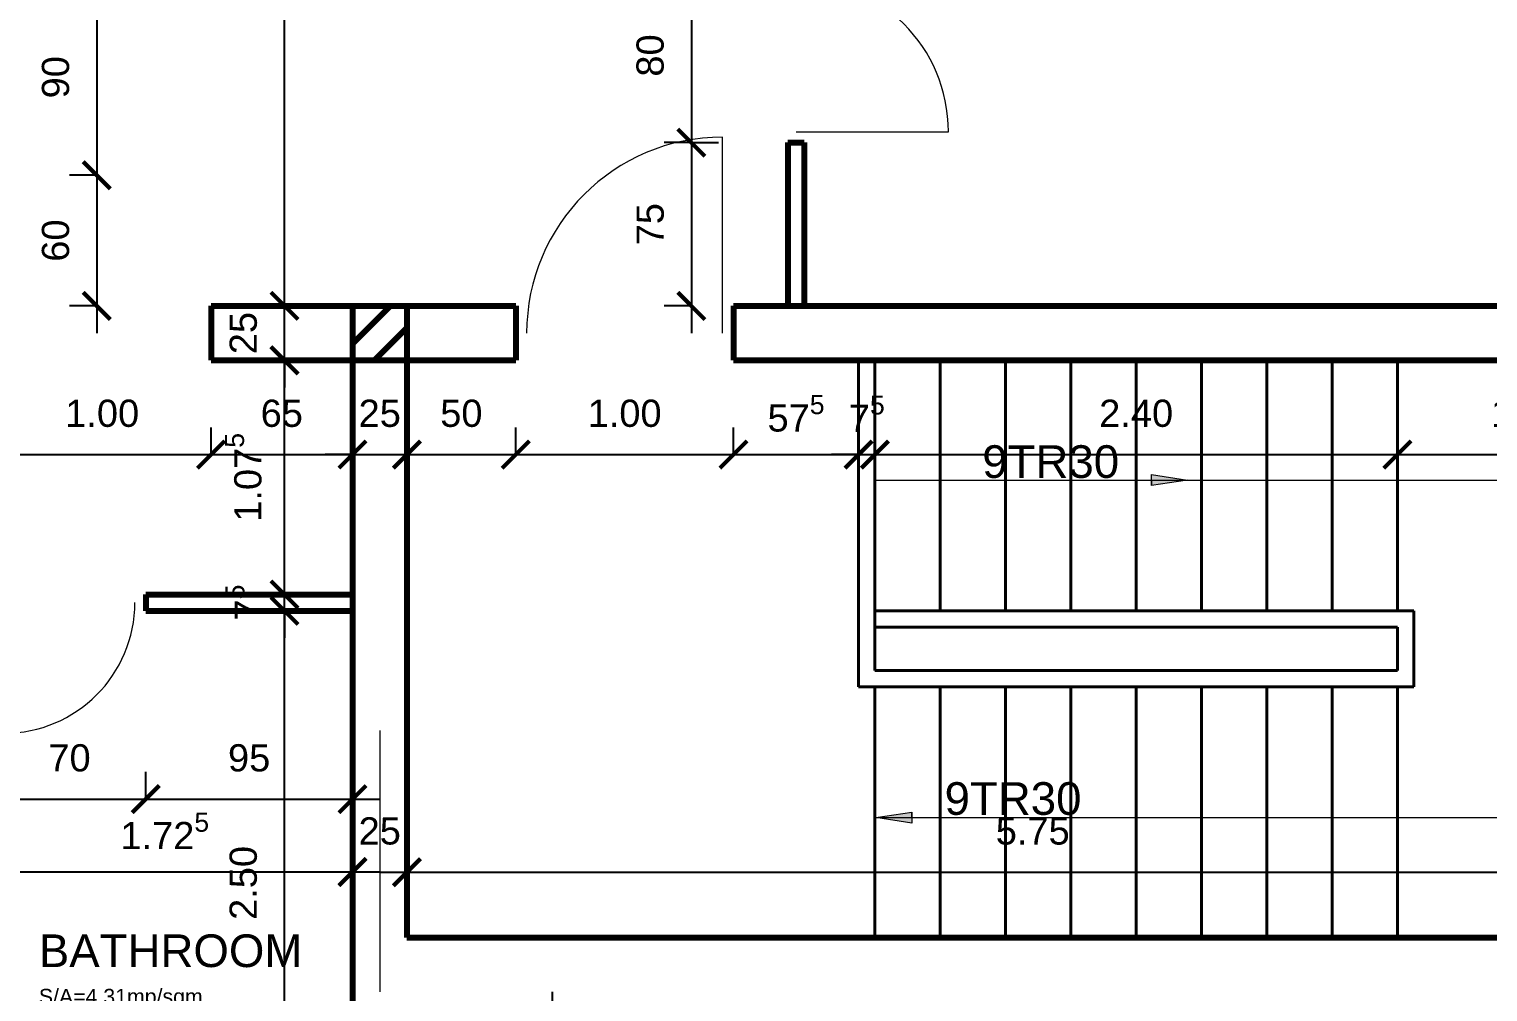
# Model space of a CAD drawing. Header units: inches. Extents: x 12.8 to 66.6, y 2.1 to 46.7.
# Drawn here: x 22.28 to 28.98, y 9.12 to 13.54 of the extents above; entities that cross this region are included whole.
import ezdxf

# ---------------------------------------------------------------- set-up
doc = ezdxf.new("R2010")
doc.units = ezdxf.units.IN
doc.header["$MEASUREMENT"] = 0
doc.linetypes.add('ACAD_ISO10W100', pattern=[18, 12, -3, 0, -3])
for name, color, linetype, lineweight in [('axes', 40, 'ACAD_ISO10W100', 20), ('cote', 252, 'Continuous', 20), ('stairs', 10, 'Continuous', 40), ('walls', 160, 'Continuous', 80), ('windows&doors', 80, 'Continuous', 20)]:
    doc.layers.add(name, color=color, linetype=linetype, lineweight=lineweight)
doc.styles.get("Standard").update_dxf_attribs({"font": 'arial.ttf'})
doc.dimstyles.new('1_50_centimeters', dxfattribs={"dimscale": 50, "dimtxt": 0.0025, "dimasz": 0.0025, "dimexe": 0.0025, "dimexo": 0.002, "dimgap": 0.0025, "dimtad": 1, "dimdec": 0, "dimlfac": 100, "dimzin": 0, "dimdsep": 46, "dimtxsty": 'Standard', "dimblk": 'ARCHTICK', "dimcen": 0.002, "dimdle": 0.0025, "dimadec": 0, "dimazin": 0, "dimtfac": 1, "dimtdec": 0, "dimtix": 1, "dimtofl": 0, "dimtmove": 0, "dimatfit": 3, "dimldrblk": 'ARCHTICK', "dimfxl": 1, "dimfxlon": 1, "dimtolj": 1, "dimtzin": 0, "dimarcsym": 0})
doc.dimstyles.new('1_50_meters', dxfattribs={"dimscale": 50, "dimtxt": 0.0025, "dimasz": 0.0025, "dimexe": 0.0025, "dimexo": 0.002, "dimgap": 0.0025, "dimtad": 1, "dimzin": 0, "dimdsep": 46, "dimtxsty": 'Standard', "dimblk": 'ARCHTICK', "dimcen": 0.002, "dimdle": 0.0025, "dimadec": 0, "dimazin": 0, "dimtfac": 1, "dimtofl": 0, "dimtmove": 0, "dimatfit": 3, "dimldrblk": 'ARCHTICK', "dimfxl": 1, "dimfxlon": 1, "dimtolj": 1, "dimtzin": 0, "dimarcsym": 0})

# ---------------------------------------------------------------- blocks, each defined once
blk = doc.blocks.new('_ArchTick')
at = {"color": 0, "linetype": 'ByBlock', "const_width": 0.15}
blk.add_lwpolyline([(-0.5, -0.5), (0.5, 0.5)], dxfattribs=at)
blk = doc.blocks.new('*D135')
at = {"layer": 'cote', "color": 0, "lineweight": -2, "ltscale": 0.1, "transparency": 16777216}
for p, q in [((24.6812, 9.1206), (24.6812, 7.3706)), ((24.6812, 8.9956), (24.5562, 8.9956)), ((24.6812, 7.4956), (24.5562, 7.4956))]:
    blk.add_line(p, q, dxfattribs=at)
at = {"layer": 'Defpoints', "color": 0, "ltscale": 0.1, "transparency": 16777216}
for p in [(24.6812, 8.9956), (24.6812, 7.4956), (24.6812, 7.4956)]:
    blk.add_point(p, dxfattribs=at)
at = {"layer": 'cote', "color": 0, "lineweight": -2, "ltscale": 0.1, "transparency": 16777216, "xscale": 0.125, "yscale": 0.125, "zscale": 0.125}
for p, rotation in [((24.6812, 8.9956), 90), ((24.6812, 7.4956), 270)]:
    blk.add_blockref('_ArchTick', p, dxfattribs=dict(at, rotation=rotation))
at = {"layer": 'cote', "color": 0, "ltscale": 0.1, "transparency": 16777216, "insert": (24.4924, 8.2456), "char_height": 0.125, "attachment_point": 5, "rotation": 90}
blk.add_mtext('\\A1;1.50', dxfattribs=at)
blk = doc.blocks.new('*D174')
at = {"layer": 'cote', "color": 0, "lineweight": -2, "ltscale": 0.1, "transparency": 16777216}
for p, q in [((22.5886, 13.8956), (22.5886, 12.7456)), ((22.5886, 13.7706), (22.4636, 13.7706)), ((22.5886, 12.8706), (22.4636, 12.8706))]:
    blk.add_line(p, q, dxfattribs=at)
at = {"layer": 'Defpoints', "color": 0, "ltscale": 0.1, "transparency": 16777216}
for p in [(22.5886, 13.7706), (22.5886, 12.8706), (22.5886, 12.8706)]:
    blk.add_point(p, dxfattribs=at)
at = {"layer": 'cote', "color": 0, "lineweight": -2, "ltscale": 0.1, "transparency": 16777216, "xscale": 0.125, "yscale": 0.125, "zscale": 0.125}
for p, rotation in [((22.5886, 13.7706), 90), ((22.5886, 12.8706), 270)]:
    blk.add_blockref('_ArchTick', p, dxfattribs=dict(at, rotation=rotation))
at = {"layer": 'cote', "color": 0, "ltscale": 0.1, "transparency": 16777216, "insert": (22.3998, 13.3206), "char_height": 0.125, "attachment_point": 5, "rotation": 90}
blk.add_mtext('\\A1;90', dxfattribs=at)
blk = doc.blocks.new('*D175')
at = {"layer": 'cote', "color": 0, "lineweight": -2, "ltscale": 0.1, "transparency": 16777216}
for p, q in [((22.5886, 12.9956), (22.5886, 12.1456)), ((22.5886, 12.8706), (22.4636, 12.8706)), ((22.5886, 12.2706), (22.4636, 12.2706))]:
    blk.add_line(p, q, dxfattribs=at)
at = {"layer": 'Defpoints', "color": 0, "ltscale": 0.1, "transparency": 16777216}
for p in [(22.5886, 12.8706), (22.5886, 12.2706), (22.5886, 12.2706)]:
    blk.add_point(p, dxfattribs=at)
at = {"layer": 'cote', "color": 0, "lineweight": -2, "ltscale": 0.1, "transparency": 16777216, "xscale": 0.125, "yscale": 0.125, "zscale": 0.125}
for p, rotation in [((22.5886, 12.8706), 90), ((22.5886, 12.2706), 270)]:
    blk.add_blockref('_ArchTick', p, dxfattribs=dict(at, rotation=rotation))
at = {"layer": 'cote', "color": 0, "ltscale": 0.1, "transparency": 16777216, "insert": (22.3998, 12.5706), "char_height": 0.125, "attachment_point": 5, "rotation": 90}
blk.add_mtext('\\A1;60', dxfattribs=at)
blk = doc.blocks.new('*D179')
at = {"layer": 'cote', "color": 0, "lineweight": -2, "ltscale": 0.1, "transparency": 16777216}
for p, q in [((25.3201, 13.9456), (25.3201, 12.8956)), ((25.3201, 13.8206), (25.1951, 13.8206)), ((25.3201, 13.0206), (25.1951, 13.0206))]:
    blk.add_line(p, q, dxfattribs=at)
at = {"layer": 'Defpoints', "color": 0, "ltscale": 0.1, "transparency": 16777216}
for p in [(25.3201, 13.8206), (25.3201, 13.0206), (25.3201, 13.0206)]:
    blk.add_point(p, dxfattribs=at)
at = {"layer": 'cote', "color": 0, "lineweight": -2, "ltscale": 0.1, "transparency": 16777216, "xscale": 0.125, "yscale": 0.125, "zscale": 0.125}
for p, rotation in [((25.3201, 13.8206), 90), ((25.3201, 13.0206), 270)]:
    blk.add_blockref('_ArchTick', p, dxfattribs=dict(at, rotation=rotation))
at = {"layer": 'cote', "color": 0, "ltscale": 0.1, "transparency": 16777216, "insert": (25.1313, 13.4206), "char_height": 0.125, "attachment_point": 5, "rotation": 90}
blk.add_mtext('\\A1;80', dxfattribs=at)
blk = doc.blocks.new('*D180')
at = {"layer": 'cote', "color": 0, "lineweight": -2, "ltscale": 0.1, "transparency": 16777216}
for p, q in [((25.3201, 13.1456), (25.3201, 12.1456)), ((25.3201, 13.0206), (25.4451, 13.0206)), ((25.3201, 12.2706), (25.1951, 12.2706))]:
    blk.add_line(p, q, dxfattribs=at)
at = {"layer": 'Defpoints', "color": 0, "ltscale": 0.1, "transparency": 16777216}
for p in [(25.3201, 13.0206), (25.3201, 12.2706), (25.3201, 12.2706)]:
    blk.add_point(p, dxfattribs=at)
at = {"layer": 'cote', "color": 0, "lineweight": -2, "ltscale": 0.1, "transparency": 16777216, "xscale": 0.125, "yscale": 0.125, "zscale": 0.125}
for p, rotation in [((25.3201, 13.0206), 90), ((25.3201, 12.2706), 270)]:
    blk.add_blockref('_ArchTick', p, dxfattribs=dict(at, rotation=rotation))
at = {"layer": 'cote', "color": 0, "ltscale": 0.1, "transparency": 16777216, "insert": (25.1316, 12.6456), "char_height": 0.125, "attachment_point": 5, "rotation": 90}
blk.add_mtext('\\A1;75', dxfattribs=at)
blk = doc.blocks.new('*D194')
at = {"layer": 'cote', "color": 0, "lineweight": -2, "ltscale": 0.1, "transparency": 16777216}
for p, q in [((22.1136, 11.5878), (22.1136, 11.7128)), ((23.1136, 11.5878), (23.1136, 11.7128)), ((21.9886, 11.5878), (23.2386, 11.5878))]:
    blk.add_line(p, q, dxfattribs=at)
at = {"layer": 'Defpoints', "color": 0, "ltscale": 0.1, "transparency": 16777216}
for p in [(22.1136, 11.5878), (23.1136, 11.5878), (23.1136, 11.5878)]:
    blk.add_point(p, dxfattribs=at)
at = {"layer": 'cote', "color": 0, "lineweight": -2, "ltscale": 0.1, "transparency": 16777216, "xscale": 0.125, "yscale": 0.125, "zscale": 0.125, "rotation": 180}
blk.add_blockref('_ArchTick', (22.1136, 11.5878), dxfattribs=at)
at = {"layer": 'cote', "color": 0, "lineweight": -2, "ltscale": 0.1, "transparency": 16777216, "xscale": 0.125, "yscale": 0.125, "zscale": 0.125}
blk.add_blockref('_ArchTick', (23.1136, 11.5878), dxfattribs=at)
at = {"layer": 'cote', "color": 0, "ltscale": 0.1, "transparency": 16777216, "insert": (22.6136, 11.7766), "char_height": 0.125, "attachment_point": 5}
blk.add_mtext('\\A1;1.00', dxfattribs=at)
blk = doc.blocks.new('*D195')
at = {"layer": 'cote', "color": 0, "lineweight": -2, "ltscale": 0.1, "transparency": 16777216}
for p, q in [((23.1136, 11.5878), (23.1136, 11.7128)), ((23.7636, 11.5878), (23.7636, 11.7128)), ((22.9886, 11.5878), (23.8886, 11.5878))]:
    blk.add_line(p, q, dxfattribs=at)
at = {"layer": 'Defpoints', "color": 0, "ltscale": 0.1, "transparency": 16777216}
for p in [(23.1136, 11.5878), (23.7636, 11.5878), (23.7636, 11.5878)]:
    blk.add_point(p, dxfattribs=at)
at = {"layer": 'cote', "color": 0, "lineweight": -2, "ltscale": 0.1, "transparency": 16777216, "xscale": 0.125, "yscale": 0.125, "zscale": 0.125, "rotation": 180}
blk.add_blockref('_ArchTick', (23.1136, 11.5878), dxfattribs=at)
at = {"layer": 'cote', "color": 0, "lineweight": -2, "ltscale": 0.1, "transparency": 16777216, "xscale": 0.125, "yscale": 0.125, "zscale": 0.125}
blk.add_blockref('_ArchTick', (23.7636, 11.5878), dxfattribs=at)
at = {"layer": 'cote', "color": 0, "ltscale": 0.1, "transparency": 16777216, "insert": (23.4386, 11.7766), "char_height": 0.125, "attachment_point": 5}
blk.add_mtext('\\A1;65', dxfattribs=at)
blk = doc.blocks.new('*D196')
at = {"layer": 'cote', "color": 0, "lineweight": -2, "ltscale": 0.1, "transparency": 16777216}
for p, q in [((23.7636, 11.5878), (23.7636, 11.7128)), ((24.0136, 11.5878), (24.0136, 11.7128)), ((23.7636, 11.5878), (23.6386, 11.5878)), ((24.0136, 11.5878), (24.1386, 11.5878))]:
    blk.add_line(p, q, dxfattribs=at)
at = {"layer": 'Defpoints', "color": 0, "ltscale": 0.1, "transparency": 16777216}
for p in [(23.7636, 11.5878), (24.0136, 11.5878), (24.0136, 11.5878)]:
    blk.add_point(p, dxfattribs=at)
at = {"layer": 'cote', "color": 0, "lineweight": -2, "ltscale": 0.1, "transparency": 16777216, "xscale": 0.125, "yscale": 0.125, "zscale": 0.125}
blk.add_blockref('_ArchTick', (23.7636, 11.5878), dxfattribs=at)
at = {"layer": 'cote', "color": 0, "lineweight": -2, "ltscale": 0.1, "transparency": 16777216, "xscale": 0.125, "yscale": 0.125, "zscale": 0.125, "rotation": 180}
blk.add_blockref('_ArchTick', (24.0136, 11.5878), dxfattribs=at)
at = {"layer": 'cote', "color": 0, "ltscale": 0.1, "transparency": 16777216, "insert": (23.8886, 11.7766), "char_height": 0.125, "attachment_point": 5}
blk.add_mtext('\\A1;25', dxfattribs=at)
blk = doc.blocks.new('*D197')
at = {"layer": 'cote', "color": 0, "lineweight": -2, "ltscale": 0.1, "transparency": 16777216}
for p, q in [((24.0136, 11.5878), (24.0136, 11.7128)), ((24.5136, 11.5878), (24.5136, 11.7128)), ((23.8886, 11.5878), (24.6386, 11.5878))]:
    blk.add_line(p, q, dxfattribs=at)
at = {"layer": 'Defpoints', "color": 0, "ltscale": 0.1, "transparency": 16777216}
for p in [(24.0136, 11.5878), (24.5136, 11.5878), (24.5136, 11.5878)]:
    blk.add_point(p, dxfattribs=at)
at = {"layer": 'cote', "color": 0, "lineweight": -2, "ltscale": 0.1, "transparency": 16777216, "xscale": 0.125, "yscale": 0.125, "zscale": 0.125, "rotation": 180}
blk.add_blockref('_ArchTick', (24.0136, 11.5878), dxfattribs=at)
at = {"layer": 'cote', "color": 0, "lineweight": -2, "ltscale": 0.1, "transparency": 16777216, "xscale": 0.125, "yscale": 0.125, "zscale": 0.125}
blk.add_blockref('_ArchTick', (24.5136, 11.5878), dxfattribs=at)
at = {"layer": 'cote', "color": 0, "ltscale": 0.1, "transparency": 16777216, "insert": (24.2636, 11.7766), "char_height": 0.125, "attachment_point": 5}
blk.add_mtext('\\A1;50', dxfattribs=at)
blk = doc.blocks.new('*D198')
at = {"layer": 'cote', "color": 0, "lineweight": -2, "ltscale": 0.1, "transparency": 16777216}
for p, q in [((24.5136, 11.5878), (24.5136, 11.7128)), ((25.5136, 11.5878), (25.5136, 11.7128)), ((24.3886, 11.5878), (25.6386, 11.5878))]:
    blk.add_line(p, q, dxfattribs=at)
at = {"layer": 'Defpoints', "color": 0, "ltscale": 0.1, "transparency": 16777216}
for p in [(24.5136, 11.5878), (25.5136, 11.5878), (25.5136, 11.5878)]:
    blk.add_point(p, dxfattribs=at)
at = {"layer": 'cote', "color": 0, "lineweight": -2, "ltscale": 0.1, "transparency": 16777216, "xscale": 0.125, "yscale": 0.125, "zscale": 0.125, "rotation": 180}
blk.add_blockref('_ArchTick', (24.5136, 11.5878), dxfattribs=at)
at = {"layer": 'cote', "color": 0, "lineweight": -2, "ltscale": 0.1, "transparency": 16777216, "xscale": 0.125, "yscale": 0.125, "zscale": 0.125}
blk.add_blockref('_ArchTick', (25.5136, 11.5878), dxfattribs=at)
at = {"layer": 'cote', "color": 0, "ltscale": 0.1, "transparency": 16777216, "insert": (25.0136, 11.7766), "char_height": 0.125, "attachment_point": 5}
blk.add_mtext('\\A1;1.00', dxfattribs=at)
blk = doc.blocks.new('*D199')
at = {"layer": 'cote', "color": 0, "lineweight": -2, "ltscale": 0.1, "transparency": 16777216}
for p, q in [((25.5136, 11.5878), (25.5136, 11.7128)), ((26.0886, 11.5878), (26.0886, 11.7128)), ((25.3886, 11.5878), (26.2136, 11.5878))]:
    blk.add_line(p, q, dxfattribs=at)
at = {"layer": 'Defpoints', "color": 0, "ltscale": 0.1, "transparency": 16777216}
for p in [(25.5136, 11.5878), (26.0886, 11.5878), (26.0886, 11.5878)]:
    blk.add_point(p, dxfattribs=at)
at = {"layer": 'cote', "color": 0, "lineweight": -2, "ltscale": 0.1, "transparency": 16777216, "xscale": 0.125, "yscale": 0.125, "zscale": 0.125, "rotation": 180}
blk.add_blockref('_ArchTick', (25.5136, 11.5878), dxfattribs=at)
at = {"layer": 'cote', "color": 0, "lineweight": -2, "ltscale": 0.1, "transparency": 16777216, "xscale": 0.125, "yscale": 0.125, "zscale": 0.125}
blk.add_blockref('_ArchTick', (26.0886, 11.5878), dxfattribs=at)
at = {"layer": 'cote', "color": 0, "ltscale": 0.1, "transparency": 16777216, "insert": (25.8011, 11.7764), "char_height": 0.125, "attachment_point": 5}
blk.add_mtext('\\A1;57{\\H0.7x;\\S5^ ;}', dxfattribs=at)
blk = doc.blocks.new('*D200')
at = {"layer": 'cote', "color": 0, "lineweight": -2, "ltscale": 0.1, "transparency": 16777216}
for p, q in [((26.0886, 11.5878), (26.0886, 11.7128)), ((26.1636, 11.5878), (26.1636, 11.7128)), ((26.0886, 11.5878), (25.9636, 11.5878)), ((26.1636, 11.5878), (26.2886, 11.5878))]:
    blk.add_line(p, q, dxfattribs=at)
at = {"layer": 'Defpoints', "color": 0, "ltscale": 0.1, "transparency": 16777216}
for p in [(26.0886, 11.5878), (26.1636, 11.5878), (26.1636, 11.5878)]:
    blk.add_point(p, dxfattribs=at)
at = {"layer": 'cote', "color": 0, "lineweight": -2, "ltscale": 0.1, "transparency": 16777216, "xscale": 0.125, "yscale": 0.125, "zscale": 0.125}
blk.add_blockref('_ArchTick', (26.0886, 11.5878), dxfattribs=at)
at = {"layer": 'cote', "color": 0, "lineweight": -2, "ltscale": 0.1, "transparency": 16777216, "xscale": 0.125, "yscale": 0.125, "zscale": 0.125, "rotation": 180}
blk.add_blockref('_ArchTick', (26.1636, 11.5878), dxfattribs=at)
at = {"layer": 'cote', "color": 0, "ltscale": 0.1, "transparency": 16777216, "insert": (26.1261, 11.7753), "char_height": 0.125, "attachment_point": 5}
blk.add_mtext('\\A1;7{\\H0.7x;\\S5^ ;}', dxfattribs=at)
blk = doc.blocks.new('*D201')
at = {"layer": 'cote', "color": 0, "lineweight": -2, "ltscale": 0.1, "transparency": 16777216}
for p, q in [((26.1636, 11.5878), (26.1636, 11.7128)), ((28.5636, 11.5878), (28.5636, 11.7128)), ((26.0386, 11.5878), (28.6886, 11.5878))]:
    blk.add_line(p, q, dxfattribs=at)
at = {"layer": 'Defpoints', "color": 0, "ltscale": 0.1, "transparency": 16777216}
for p in [(26.1636, 11.5878), (28.5636, 11.5878), (28.5636, 11.5878)]:
    blk.add_point(p, dxfattribs=at)
at = {"layer": 'cote', "color": 0, "lineweight": -2, "ltscale": 0.1, "transparency": 16777216, "xscale": 0.125, "yscale": 0.125, "zscale": 0.125, "rotation": 180}
blk.add_blockref('_ArchTick', (26.1636, 11.5878), dxfattribs=at)
at = {"layer": 'cote', "color": 0, "lineweight": -2, "ltscale": 0.1, "transparency": 16777216, "xscale": 0.125, "yscale": 0.125, "zscale": 0.125}
blk.add_blockref('_ArchTick', (28.5636, 11.5878), dxfattribs=at)
at = {"layer": 'cote', "color": 0, "ltscale": 0.1, "transparency": 16777216, "insert": (27.3636, 11.7766), "char_height": 0.125, "attachment_point": 5}
blk.add_mtext('\\A1;2.40', dxfattribs=at)
blk = doc.blocks.new('*D202')
at = {"layer": 'cote', "color": 0, "lineweight": -2, "ltscale": 0.1, "transparency": 16777216}
for p, q in [((28.5636, 11.5878), (28.5636, 11.7128)), ((29.7636, 11.5878), (29.7636, 11.7128)), ((28.4386, 11.5878), (29.8886, 11.5878))]:
    blk.add_line(p, q, dxfattribs=at)
at = {"layer": 'Defpoints', "color": 0, "ltscale": 0.1, "transparency": 16777216}
for p in [(28.5636, 11.5878), (29.7636, 11.5878), (29.7636, 11.5878)]:
    blk.add_point(p, dxfattribs=at)
at = {"layer": 'cote', "color": 0, "lineweight": -2, "ltscale": 0.1, "transparency": 16777216, "xscale": 0.125, "yscale": 0.125, "zscale": 0.125, "rotation": 180}
blk.add_blockref('_ArchTick', (28.5636, 11.5878), dxfattribs=at)
at = {"layer": 'cote', "color": 0, "lineweight": -2, "ltscale": 0.1, "transparency": 16777216, "xscale": 0.125, "yscale": 0.125, "zscale": 0.125}
blk.add_blockref('_ArchTick', (29.7636, 11.5878), dxfattribs=at)
at = {"layer": 'cote', "color": 0, "ltscale": 0.1, "transparency": 16777216, "insert": (29.1636, 11.7766), "char_height": 0.125, "attachment_point": 5}
blk.add_mtext('\\A1;1.20', dxfattribs=at)
blk = doc.blocks.new('*D208')
at = {"layer": 'cote', "color": 0, "lineweight": -2, "ltscale": 0.1, "transparency": 16777216}
for p, q in [((22.0386, 9.6718), (22.0386, 9.7968)), ((23.7636, 9.6718), (23.7636, 9.7968)), ((21.9136, 9.6718), (23.8886, 9.6718))]:
    blk.add_line(p, q, dxfattribs=at)
at = {"layer": 'Defpoints', "color": 0, "ltscale": 0.1, "transparency": 16777216}
for p in [(22.0386, 9.6718), (23.7636, 9.6718), (23.7636, 9.6718)]:
    blk.add_point(p, dxfattribs=at)
at = {"layer": 'cote', "color": 0, "lineweight": -2, "ltscale": 0.1, "transparency": 16777216, "xscale": 0.125, "yscale": 0.125, "zscale": 0.125, "rotation": 180}
blk.add_blockref('_ArchTick', (22.0386, 9.6718), dxfattribs=at)
at = {"layer": 'cote', "color": 0, "lineweight": -2, "ltscale": 0.1, "transparency": 16777216, "xscale": 0.125, "yscale": 0.125, "zscale": 0.125}
blk.add_blockref('_ArchTick', (23.7636, 9.6718), dxfattribs=at)
at = {"layer": 'cote', "color": 0, "ltscale": 0.1, "transparency": 16777216, "insert": (22.9011, 9.8595), "char_height": 0.125, "attachment_point": 5}
blk.add_mtext('\\A1;1.72{\\H0.7x;\\S5^ ;}', dxfattribs=at)
blk = doc.blocks.new('*D209')
at = {"layer": 'cote', "color": 0, "lineweight": -2, "ltscale": 0.1, "transparency": 16777216}
for p, q in [((24.0136, 9.6699), (24.0136, 9.7949)), ((23.7636, 9.6699), (23.6386, 9.6699)), ((23.7636, 9.6699), (23.7636, 9.5449)), ((24.0136, 9.6699), (24.1386, 9.6699))]:
    blk.add_line(p, q, dxfattribs=at)
at = {"layer": 'Defpoints', "color": 0, "ltscale": 0.1, "transparency": 16777216}
for p in [(23.7636, 9.6718), (24.0136, 9.6699), (24.0136, 9.6699)]:
    blk.add_point(p, dxfattribs=at)
at = {"layer": 'cote', "color": 0, "lineweight": -2, "ltscale": 0.1, "transparency": 16777216, "xscale": 0.125, "yscale": 0.125, "zscale": 0.125}
blk.add_blockref('_ArchTick', (23.7636, 9.6699), dxfattribs=at)
at = {"layer": 'cote', "color": 0, "lineweight": -2, "ltscale": 0.1, "transparency": 16777216, "xscale": 0.125, "yscale": 0.125, "zscale": 0.125, "rotation": 180}
blk.add_blockref('_ArchTick', (24.0136, 9.6699), dxfattribs=at)
at = {"layer": 'cote', "color": 0, "ltscale": 0.1, "transparency": 16777216, "insert": (23.8886, 9.8587), "char_height": 0.125, "attachment_point": 5}
blk.add_mtext('\\A1;25', dxfattribs=at)
blk = doc.blocks.new('*D210')
at = {"layer": 'cote', "color": 0, "lineweight": -2, "ltscale": 0.1, "transparency": 16777216}
for p, q in [((24.0136, 9.6699), (24.0136, 9.7949)), ((29.7636, 9.6699), (29.7636, 9.7949)), ((23.8886, 9.6699), (29.8886, 9.6699))]:
    blk.add_line(p, q, dxfattribs=at)
at = {"layer": 'Defpoints', "color": 0, "ltscale": 0.1, "transparency": 16777216}
for p in [(24.0136, 9.6699), (29.7636, 9.6699), (29.7636, 9.6699)]:
    blk.add_point(p, dxfattribs=at)
at = {"layer": 'cote', "color": 0, "lineweight": -2, "ltscale": 0.1, "transparency": 16777216, "xscale": 0.125, "yscale": 0.125, "zscale": 0.125, "rotation": 180}
blk.add_blockref('_ArchTick', (24.0136, 9.6699), dxfattribs=at)
at = {"layer": 'cote', "color": 0, "lineweight": -2, "ltscale": 0.1, "transparency": 16777216, "xscale": 0.125, "yscale": 0.125, "zscale": 0.125}
blk.add_blockref('_ArchTick', (29.7636, 9.6699), dxfattribs=at)
at = {"layer": 'cote', "color": 0, "ltscale": 0.1, "transparency": 16777216, "insert": (26.8886, 9.8584), "char_height": 0.125, "attachment_point": 5}
blk.add_mtext('\\A1;5.75', dxfattribs=at)
blk = doc.blocks.new('*D213')
at = {"layer": 'cote', "color": 0, "lineweight": -2, "ltscale": 0.1, "transparency": 16777216}
for p, q in [((22.1136, 10.0054), (22.1136, 10.1304)), ((22.8136, 10.0054), (22.8136, 10.1304)), ((21.9886, 10.0054), (22.9386, 10.0054))]:
    blk.add_line(p, q, dxfattribs=at)
at = {"layer": 'Defpoints', "color": 0, "ltscale": 0.1, "transparency": 16777216}
for p in [(22.1136, 10.0054), (22.8136, 10.0054), (22.8136, 10.0054)]:
    blk.add_point(p, dxfattribs=at)
at = {"layer": 'cote', "color": 0, "lineweight": -2, "ltscale": 0.1, "transparency": 16777216, "xscale": 0.125, "yscale": 0.125, "zscale": 0.125, "rotation": 180}
blk.add_blockref('_ArchTick', (22.1136, 10.0054), dxfattribs=at)
at = {"layer": 'cote', "color": 0, "lineweight": -2, "ltscale": 0.1, "transparency": 16777216, "xscale": 0.125, "yscale": 0.125, "zscale": 0.125}
blk.add_blockref('_ArchTick', (22.8136, 10.0054), dxfattribs=at)
at = {"layer": 'cote', "color": 0, "ltscale": 0.1, "transparency": 16777216, "insert": (22.4636, 10.1943), "char_height": 0.125, "attachment_point": 5}
blk.add_mtext('\\A1;70', dxfattribs=at)
blk = doc.blocks.new('*D214')
at = {"layer": 'cote', "color": 0, "lineweight": -2, "ltscale": 0.1, "transparency": 16777216}
for p, q in [((22.8136, 10.0054), (22.8136, 10.1304)), ((23.7636, 10.0054), (23.7636, 10.1304)), ((22.6886, 10.0054), (23.8886, 10.0054))]:
    blk.add_line(p, q, dxfattribs=at)
at = {"layer": 'Defpoints', "color": 0, "ltscale": 0.1, "transparency": 16777216}
for p in [(22.8136, 10.0054), (23.7636, 10.0054), (23.7636, 10.0054)]:
    blk.add_point(p, dxfattribs=at)
at = {"layer": 'cote', "color": 0, "lineweight": -2, "ltscale": 0.1, "transparency": 16777216, "xscale": 0.125, "yscale": 0.125, "zscale": 0.125, "rotation": 180}
blk.add_blockref('_ArchTick', (22.8136, 10.0054), dxfattribs=at)
at = {"layer": 'cote', "color": 0, "lineweight": -2, "ltscale": 0.1, "transparency": 16777216, "xscale": 0.125, "yscale": 0.125, "zscale": 0.125}
blk.add_blockref('_ArchTick', (23.7636, 10.0054), dxfattribs=at)
at = {"layer": 'cote', "color": 0, "ltscale": 0.1, "transparency": 16777216, "insert": (23.2886, 10.1943), "char_height": 0.125, "attachment_point": 5}
blk.add_mtext('\\A1;95', dxfattribs=at)
blk = doc.blocks.new('*D215')
at = {"layer": 'cote', "color": 0, "lineweight": -2, "ltscale": 0.1, "transparency": 16777216}
for p, q in [((23.4511, 8.2456), (23.4511, 10.9956)), ((23.4511, 10.8706), (23.3261, 10.8706)), ((23.4511, 8.3706), (23.3261, 8.3706))]:
    blk.add_line(p, q, dxfattribs=at)
at = {"layer": 'Defpoints', "color": 0, "ltscale": 0.1, "transparency": 16777216}
for p in [(23.4511, 10.8706), (23.4511, 10.8706), (23.4511, 8.3706)]:
    blk.add_point(p, dxfattribs=at)
at = {"layer": 'cote', "color": 0, "lineweight": -2, "ltscale": 0.1, "transparency": 16777216, "xscale": 0.125, "yscale": 0.125, "zscale": 0.125}
for p, rotation in [((23.4511, 10.8706), 90), ((23.4511, 8.3706), 270)]:
    blk.add_blockref('_ArchTick', p, dxfattribs=dict(at, rotation=rotation))
at = {"layer": 'cote', "color": 0, "ltscale": 0.1, "transparency": 16777216, "insert": (23.2623, 9.6206), "char_height": 0.125, "attachment_point": 5, "rotation": 90}
blk.add_mtext('\\A1;2.50', dxfattribs=at)
blk = doc.blocks.new('*D216')
at = {"layer": 'cote', "color": 0, "lineweight": -2, "ltscale": 0.1, "transparency": 16777216}
for p, q in [((23.4511, 10.9456), (23.4511, 11.0706)), ((23.4511, 10.9456), (23.3261, 10.9456)), ((23.4511, 10.8706), (23.3261, 10.8706)), ((23.4511, 10.8706), (23.4511, 10.7456))]:
    blk.add_line(p, q, dxfattribs=at)
at = {"layer": 'Defpoints', "color": 0, "ltscale": 0.1, "transparency": 16777216}
for p in [(23.4511, 10.9456), (23.4511, 10.9456), (23.4511, 10.8706)]:
    blk.add_point(p, dxfattribs=at)
at = {"layer": 'cote', "color": 0, "lineweight": -2, "ltscale": 0.1, "transparency": 16777216, "xscale": 0.125, "yscale": 0.125, "zscale": 0.125}
for p, rotation in [((23.4511, 10.9456), 270), ((23.4511, 10.8706), 90)]:
    blk.add_blockref('_ArchTick', p, dxfattribs=dict(at, rotation=rotation))
at = {"layer": 'cote', "color": 0, "ltscale": 0.1, "transparency": 16777216, "insert": (23.2636, 10.9081), "char_height": 0.125, "attachment_point": 5, "rotation": 90}
blk.add_mtext('\\A1;7{\\H0.7x;\\S5^ ;}', dxfattribs=at)
blk = doc.blocks.new('*D217')
at = {"layer": 'cote', "color": 0, "lineweight": -2, "ltscale": 0.1, "transparency": 16777216}
for p, q in [((23.4511, 10.8206), (23.4511, 12.1456)), ((23.4511, 12.0206), (23.3261, 12.0206)), ((23.4511, 10.9456), (23.3261, 10.9456))]:
    blk.add_line(p, q, dxfattribs=at)
at = {"layer": 'Defpoints', "color": 0, "ltscale": 0.1, "transparency": 16777216}
for p in [(23.4511, 12.0206), (23.4511, 12.0206), (23.4511, 10.9456)]:
    blk.add_point(p, dxfattribs=at)
at = {"layer": 'cote', "color": 0, "lineweight": -2, "ltscale": 0.1, "transparency": 16777216, "xscale": 0.125, "yscale": 0.125, "zscale": 0.125}
for p, rotation in [((23.4511, 12.0206), 90), ((23.4511, 10.9456), 270)]:
    blk.add_blockref('_ArchTick', p, dxfattribs=dict(at, rotation=rotation))
at = {"layer": 'cote', "color": 0, "ltscale": 0.1, "transparency": 16777216, "insert": (23.2623, 11.4831), "char_height": 0.125, "attachment_point": 5, "rotation": 90}
blk.add_mtext('\\A1;1.07{\\H0.7x;\\S5^ ;}', dxfattribs=at)
blk = doc.blocks.new('*D218')
at = {"layer": 'cote', "color": 0, "lineweight": -2, "ltscale": 0.1, "transparency": 16777216}
for p, q in [((23.4511, 12.2706), (23.4511, 12.3956)), ((23.4511, 12.2706), (23.3261, 12.2706)), ((23.4511, 12.0206), (23.3261, 12.0206)), ((23.4511, 12.0206), (23.4511, 11.8956))]:
    blk.add_line(p, q, dxfattribs=at)
at = {"layer": 'Defpoints', "color": 0, "ltscale": 0.1, "transparency": 16777216}
for p in [(23.4511, 12.2706), (23.4511, 12.2706), (23.4511, 12.0206)]:
    blk.add_point(p, dxfattribs=at)
at = {"layer": 'cote', "color": 0, "lineweight": -2, "ltscale": 0.1, "transparency": 16777216, "xscale": 0.125, "yscale": 0.125, "zscale": 0.125}
for p, rotation in [((23.4511, 12.2706), 270), ((23.4511, 12.0206), 90)]:
    blk.add_blockref('_ArchTick', p, dxfattribs=dict(at, rotation=rotation))
at = {"layer": 'cote', "color": 0, "ltscale": 0.1, "transparency": 16777216, "insert": (23.2623, 12.1456), "char_height": 0.125, "attachment_point": 5, "rotation": 90}
blk.add_mtext('\\A1;25', dxfattribs=at)
blk = doc.blocks.new('*D219')
at = {"layer": 'cote', "color": 0, "lineweight": -2, "ltscale": 0.1, "transparency": 16777216}
for p, q in [((23.4511, 12.1456), (23.4511, 16.0456)), ((23.4511, 15.9206), (23.3261, 15.9206)), ((23.4511, 12.2706), (23.3261, 12.2706))]:
    blk.add_line(p, q, dxfattribs=at)
at = {"layer": 'Defpoints', "color": 0, "ltscale": 0.1, "transparency": 16777216}
for p in [(23.4511, 15.9206), (23.5029, 15.9206), (23.5029, 12.2706)]:
    blk.add_point(p, dxfattribs=at)
at = {"layer": 'cote', "color": 0, "lineweight": -2, "ltscale": 0.1, "transparency": 16777216, "xscale": 0.125, "yscale": 0.125, "zscale": 0.125}
for p, rotation in [((23.4511, 15.9206), 90), ((23.4511, 12.2706), 270)]:
    blk.add_blockref('_ArchTick', p, dxfattribs=dict(at, rotation=rotation))
at = {"layer": 'cote', "color": 0, "ltscale": 0.1, "transparency": 16777216, "insert": (23.2622, 14.0956), "char_height": 0.125, "attachment_point": 5, "rotation": 90}
blk.add_mtext('\\A1;3.65', dxfattribs=at)

msp = doc.modelspace()

# ---------------------------------------------------------------- hatches: boundary and pattern name
at = {"layer": 'cote', "ltscale": 0.1}
h = msp.add_hatch(color=256, dxfattribs=at)
h.dxf.hatch_style = 1
h.paths.add_polyline_path([(27.43361, 11.49564), (27.43361, 11.47064), (27.44611, 11.47064), (27.59898, 11.47064)])
h.paths.add_polyline_path([(27.59898, 11.47064), (27.44611, 11.47064), (27.43361, 11.47064), (27.43361, 11.44564)])
h = msp.add_hatch(color=256, dxfattribs=at)
h.dxf.hatch_style = 1
h.paths.add_polyline_path([(26.33289, 9.89564), (26.33289, 9.92064), (26.32039, 9.92064), (26.16753, 9.92064)])
h.paths.add_polyline_path([(26.16753, 9.92064), (26.32039, 9.92064), (26.33289, 9.92064), (26.33289, 9.94564)])
at = {"layer": 'walls', "ltscale": 0.1}
h = msp.add_hatch(dxfattribs=at)
h.set_pattern_fill('ANSI31', color=256)
h.paths.add_polyline_path([(24.01358, 16.17064), (23.88858, 16.17064), (23.88858, 15.92064), (24.01358, 15.92064)])
h.paths.add_polyline_path([(23.88858, 16.17064), (23.76358, 16.17064), (23.76358, 15.92064), (23.88858, 15.92064)])
h.paths.add_polyline_path([(24.01358, 12.27064), (23.88858, 12.27064), (23.88858, 12.02064), (24.01358, 12.02064)])
h.paths.add_polyline_path([(23.88858, 12.27064), (23.76358, 12.27064), (23.76358, 12.02064), (23.88858, 12.02064)])

# ---------------------------------------------------------------- linework, layer by layer
at = {"layer": 'axes', "ltscale": 0.1}
msp.add_line((23.88858, 10.32064), (23.88858, 4.55529), dxfattribs=at)
at = {"layer": 'cote', "ltscale": 0.1}
for p, q in [((26.16358, 11.47064), (29.16358, 11.47064)), ((27.42111, 11.47064), (27.44611, 11.47064)), ((27.43361, 11.44564), (27.43361, 11.49564)), ((27.43361, 11.49564), (27.59898, 11.47064)), ((27.43361, 11.47064), (27.43361, 11.44564)), ((27.59898, 11.47064), (27.43361, 11.44564)), ((26.16358, 9.92064), (29.16358, 9.92064)), ((26.16753, 9.92064), (26.33289, 9.94564)), ((26.33289, 9.89564), (26.16753, 9.92064)), ((26.33289, 9.92064), (26.33289, 9.94564)), ((26.33289, 9.94564), (26.33289, 9.89564))]:
    msp.add_line(p, q, dxfattribs=at)
at = {"layer": 'stairs', "ltscale": 0.1}
for p, q in [((26.08858, 12.02064), (26.08858, 10.52064)), ((26.16358, 12.02064), (26.16358, 10.59564)), ((26.46358, 12.02064), (26.46358, 10.87064)), ((26.76358, 12.02064), (26.76358, 10.87064)), ((27.06358, 12.02064), (27.06358, 10.87064)), ((27.36358, 12.02064), (27.36358, 10.87064)), ((27.66358, 12.02064), (27.66358, 10.87064)), ((27.96358, 12.02064), (27.96358, 10.87064)), ((28.26358, 12.02064), (28.26358, 10.87064)), ((28.56358, 12.02064), (28.56358, 10.87064)), ((26.16358, 10.87064), (28.63858, 10.87064)), ((28.63858, 10.87064), (28.63858, 10.52064)), ((26.16358, 10.79564), (28.56358, 10.79564)), ((28.56358, 10.79564), (28.56358, 10.59564)), ((28.56358, 10.79564), (28.56358, 10.59564)), ((26.16358, 10.59564), (28.56358, 10.59564)), ((26.08858, 10.52064), (28.63858, 10.52064)), ((26.16358, 10.52064), (26.16358, 9.37064)), ((26.46358, 10.52064), (26.46358, 9.37064)), ((26.76358, 10.52064), (26.76358, 9.37064)), ((27.06358, 10.52064), (27.06358, 9.37064)), ((27.36358, 10.52064), (27.36358, 9.37064)), ((27.66358, 10.52064), (27.66358, 9.37064)), ((27.96358, 10.52064), (27.96358, 9.37064)), ((28.26358, 10.52064), (28.26358, 9.37064)), ((28.56358, 10.52064), (28.56358, 9.37064))]:
    msp.add_line(p, q, dxfattribs=at)
at = {"layer": 'walls', "ltscale": 0.1}
for p, q in [((25.76358, 13.02064), (25.83858, 13.02064)), ((25.76358, 13.02064), (25.76358, 12.27064)), ((25.83858, 13.02064), (25.83858, 12.27064)), ((23.11358, 12.27064), (23.11358, 12.02064)), ((23.11358, 12.27064), (24.51358, 12.27064)), ((23.76358, 12.27064), (23.76358, 8.37064)), ((24.01358, 12.27064), (24.01358, 9.37064)), ((24.51358, 12.27064), (24.51358, 12.02064)), ((25.51358, 12.27064), (25.51358, 12.02064)), ((25.51358, 12.27064), (29.76358, 12.27064)), ((23.11358, 12.02064), (24.51358, 12.02064)), ((25.51358, 12.02064), (29.76358, 12.02064)), ((22.81358, 10.94564), (22.81358, 10.87064)), ((22.81358, 10.94564), (23.76358, 10.94564)), ((22.81358, 10.87064), (23.76358, 10.87064)), ((24.01358, 9.37064), (29.76358, 9.37064))]:
    msp.add_line(p, q, dxfattribs=at)
at = {"layer": 'windows&doors', "ltscale": 0.1}
for p, q in [((25.80108, 13.07064), (26.50108, 13.07064)), ((25.46358, 12.14564), (25.46358, 13.04564))]:
    msp.add_line(p, q, dxfattribs=at)
for centre, radius, start, end in [((25.80108, 13.07064), 0.7, 0, 90), ((25.46358, 12.14564), 0.9, 90, 180), ((22.16358, 10.90814), 0.6, 270, 0)]:
    msp.add_arc(centre, radius, start, end, dxfattribs=at)

# ---------------------------------------------------------------- texts
at = {"layer": 'cote', "ltscale": 0.1, "attachment_point": 1}
for s, width, insert, char_height in [('9TR30', 0.8237202, (26.65661, 11.63059), 0.15), ('9TR30', 0.8237202, (26.4835, 10.08332), 0.15), ('{\\H0.75x;BATHROOM}\\P{\\H0.35x;S/A=4.31mp/sqm\\PCeramic tile floor}', 1.253972, (22.32257, 9.38429), 0.2)]:
    msp.add_mtext_dynamic_manual_height_columns(s, width=width, gutter_width=1, heights=[0], dxfattribs=dict(at, insert=insert, char_height=char_height))

# ---------------------------------------------------------------- dimensions: what is measured, and where the dimension line sits
at = {"layer": 'cote', "ltscale": 0.1}
for base, p1, p2, dimstyle, picture, middle in [((23.45108, 15.92064), (23.50287, 12.27064), (23.50287, 15.92064), '1_50_meters', '*D219', (23.26221, 14.09564)), ((25.32014, 13.02064), (25.32014, 13.82064), (25.32014, 13.02064), '1_50_centimeters', '*D179', (25.13132, 13.42064)), ((22.58858, 12.87064), (22.58858, 13.77064), (22.58858, 12.87064), '1_50_centimeters', '*D174', (22.39975, 13.32064)), ((25.32014, 12.27064), (25.32014, 13.02064), (25.32014, 12.27064), '1_50_centimeters', '*D180', (25.13157, 12.64564)), ((22.58858, 12.27064), (22.58858, 12.87064), (22.58858, 12.27064), '1_50_centimeters', '*D175', (22.39975, 12.57064)), ((23.45108, 12.27064), (23.45108, 12.02064), (23.45108, 12.27064), '1_50_centimeters', '*D218', (23.26225, 12.14564)), ((23.45108, 10.87064), (23.45108, 8.37064), (23.45108, 10.87064), '1_50_meters', '*D215', (23.26225, 9.62064)), ((24.68125, 7.49564), (24.68125, 8.99564), (24.68125, 7.49564), '1_50_meters', '*D135', (24.49243, 8.24564))]:
    dim = msp.add_linear_dim(base=base, p1=p1, p2=p2, angle=90, dimstyle=dimstyle, dxfattribs=at)
    dim.commit()
    dim.dimension.update_dxf_attribs({"geometry": picture, "text_midpoint": middle})
for base, p1, p2, text, dimstyle, picture, middle in [((23.45108, 12.02064), (23.45108, 10.94564), (23.45108, 12.02064), '1.07{\\H0.7x;\\S5^ ;}', '1_50_meters', '*D217', (23.26225, 11.48314)), ((23.45108, 10.94564), (23.45108, 10.87064), (23.45108, 10.94564), '7{\\H0.7x;\\S5^ ;}', '1_50_centimeters', '*D216', (23.26358, 10.90814))]:
    dim = msp.add_linear_dim(base=base, p1=p1, p2=p2, angle=90, text=text, dimstyle=dimstyle, dxfattribs=at)
    dim.commit()
    dim.dimension.update_dxf_attribs({"geometry": picture, "text_midpoint": middle})
for base, p1, p2, text, dimstyle, picture, middle in [((26.08858, 11.58781), (25.51358, 11.58781), (26.08858, 11.58781), '57{\\H0.7x;\\S5^ ;}', '1_50_centimeters', '*D199', (25.80108, 11.77637)), ((26.16358, 11.58781), (26.08858, 11.58781), (26.16358, 11.58781), '7{\\H0.7x;\\S5^ ;}', '1_50_centimeters', '*D200', (26.12608, 11.77531)), ((23.76358, 9.67179), (22.03858, 9.67179), (23.76358, 9.67179), '1.72{\\H0.7x;\\S5^ ;}', '1_50_meters', '*D208', (22.90108, 9.85955))]:
    dim = msp.add_linear_dim(base=base, p1=p1, p2=p2, text=text, dimstyle=dimstyle, dxfattribs=at)
    dim.commit()
    dim.dimension.update_dxf_attribs({"geometry": picture, "text_midpoint": middle})
for base, p1, p2, dimstyle, picture, middle in [((23.11358, 11.58781), (22.11358, 11.58781), (23.11358, 11.58781), '1_50_meters', '*D194', (22.61358, 11.77663)), ((23.76358, 11.58781), (23.11358, 11.58781), (23.76358, 11.58781), '1_50_centimeters', '*D195', (23.43858, 11.77663)), ((24.01358, 11.58781), (23.76358, 11.58781), (24.01358, 11.58781), '1_50_centimeters', '*D196', (23.88858, 11.77663)), ((24.51358, 11.58781), (24.01358, 11.58781), (24.51358, 11.58781), '1_50_centimeters', '*D197', (24.26358, 11.77663)), ((25.51358, 11.58781), (24.51358, 11.58781), (25.51358, 11.58781), '1_50_meters', '*D198', (25.01358, 11.77663)), ((28.56358, 11.58781), (26.16358, 11.58781), (28.56358, 11.58781), '1_50_meters', '*D201', (27.36358, 11.77663)), ((29.76358, 11.58781), (28.56358, 11.58781), (29.76358, 11.58781), '1_50_meters', '*D202', (29.16358, 11.77663)), ((22.81358, 10.00544), (22.11358, 10.00544), (22.81358, 10.00544), '1_50_centimeters', '*D213', (22.46358, 10.19426)), ((23.76358, 10.00544), (22.81358, 10.00544), (23.76358, 10.00544), '1_50_centimeters', '*D214', (23.28858, 10.19426)), ((24.01358, 9.66985), (23.76358, 9.67179), (24.01358, 9.66985), '1_50_centimeters', '*D209', (23.88858, 9.85868)), ((29.76358, 9.66985), (24.01358, 9.66985), (29.76358, 9.66985), '1_50_meters', '*D210', (26.88858, 9.85842))]:
    dim = msp.add_linear_dim(base=base, p1=p1, p2=p2, dimstyle=dimstyle, dxfattribs=at)
    dim.commit()
    dim.dimension.update_dxf_attribs({"geometry": picture, "text_midpoint": middle})

doc.saveas('drawing.dxf')
